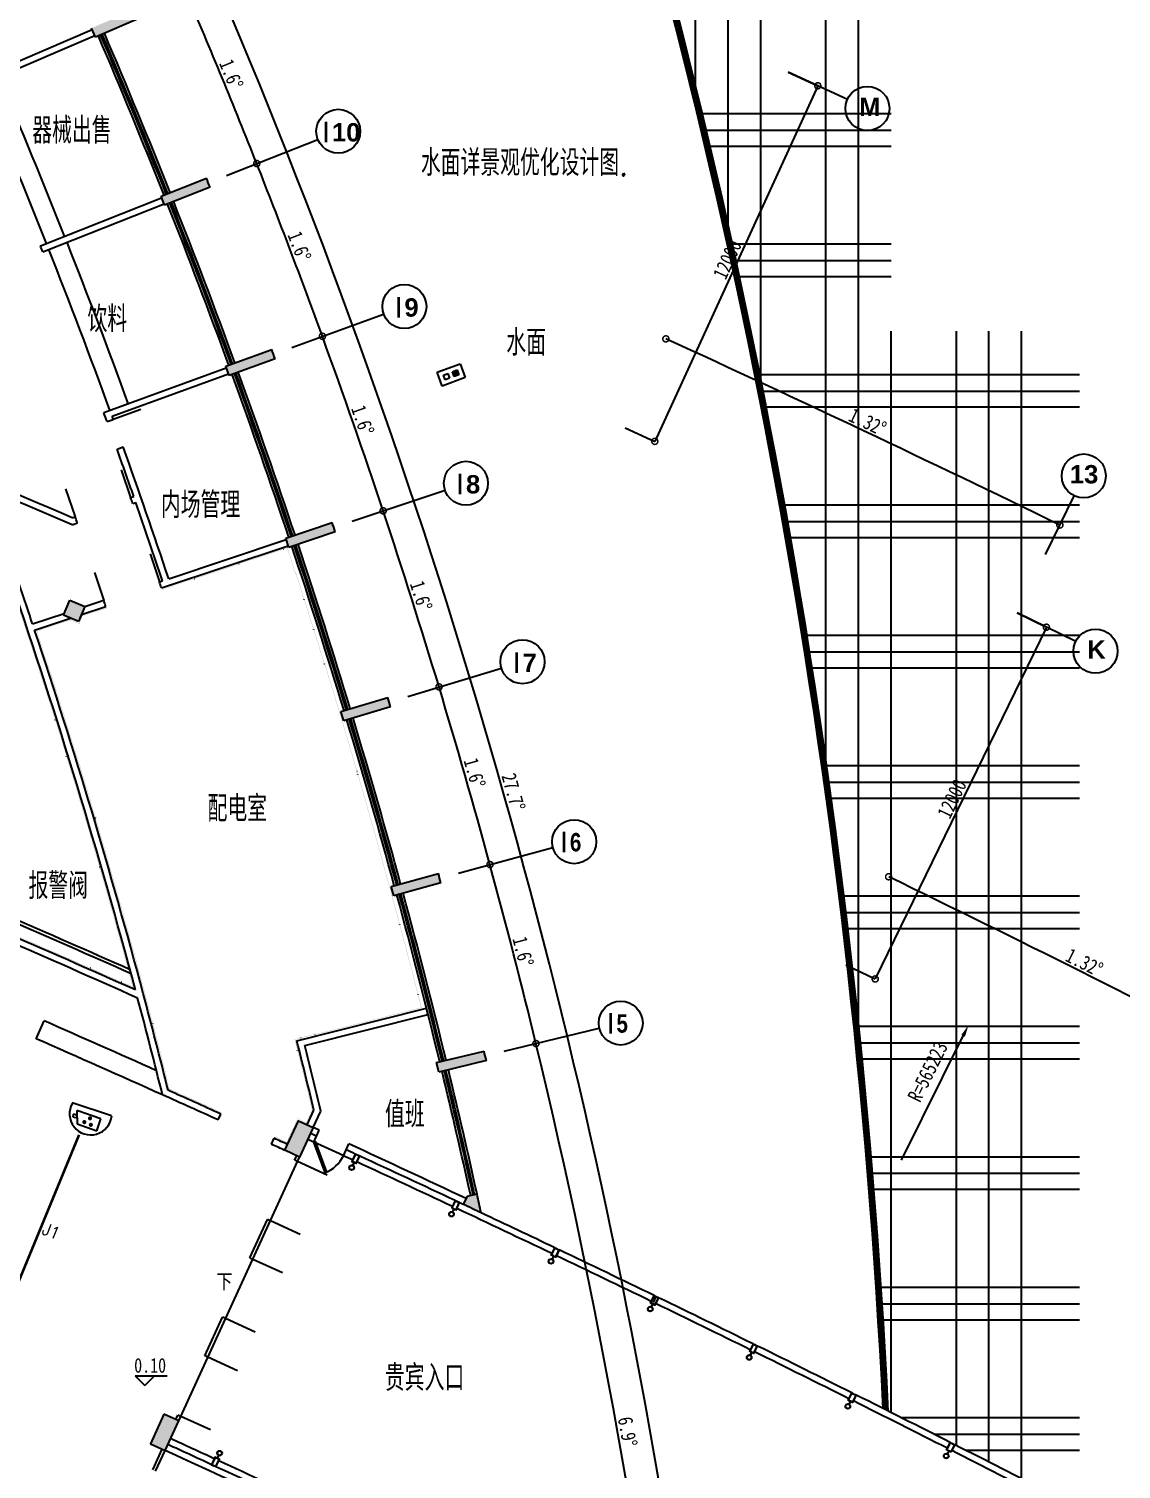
# Model space of a CAD drawing. Extents: x 23317406 to 24383751, y 42324270 to 43451021.
# Drawn here: x 24072866 to 24106376, y 43350191 to 43394379 of the extents above; entities that cross this region are included whole.
import ezdxf

# ---------------------------------------------------------------- set-up
doc = ezdxf.new("R2010")
doc.units = 0
doc.header["$MEASUREMENT"] = 0
doc.linetypes.add('T-BW-SF$0$DOT2', pattern=[3.175, 0, -3.175])
doc.layers.get('0').update_dxf_attribs({"linetype": 'CONTINUOUS'})
doc.layers.get('DEFPOINTS').update_dxf_attribs({"linetype": 'CONTINUOUS'})
for name, color, linetype in [('4', 4, 'CONTINUOUS'), ('WZ', 7, 'CONTINUOUS'), ('墙', 7, 'CONTINUOUS'), ('座位', 253, 'CONTINUOUS'), ('散水', 9, 'CONTINUOUS'), ('柱填充', 8, 'CONTINUOUS'), ('柱形', 7, 'CONTINUOUS'), ('标注', 7, 'CONTINUOUS'), ('栏杆', 146, 'CONTINUOUS'), ('汉字', 7, 'CONTINUOUS'), ('监控管线', 11, 'CONTINUOUS'), ('监控设备', 1, 'CONTINUOUS'), ('辅助件', 9, 'CONTINUOUS'), ('门窗', 7, 'CONTINUOUS'), ('隔墙', 7, 'CONTINUOUS')]:
    doc.layers.add(name, color=color, linetype=linetype)
doc.styles.add('HZTXT', font='txt', dxfattribs={"width": 0.9, "bigfont": 'HZTXT'})
doc.styles.add('KSHZ', font='ROMANS.shx', dxfattribs={"height": 800, "bigfont": 'dfhz.shx'})
doc.styles.add('Q1', font='SimSun.ttf', dxfattribs={"width": 0.8, "height": 450})
doc.styles.add('Q200', font='SimSun.ttf', dxfattribs={"width": 0.8, "height": 450})
doc.styles.add('T-SG-01$0$Arial', font='ARIALBD.TTF')
doc.dimstyles.new('Q2', dxfattribs={"dimscale": 150, "dimtxt": 2.5, "dimasz": 2.5, "dimexe": 0, "dimexo": 0, "dimgap": 0.5, "dimtad": 1, "dimdec": 4, "dimdsep": 46, "dimtxsty": 'Q200', "dimblk1": 'DOTSMALL', "dimblk2": 'DOTSMALL', "dimsah": 1, "dimcen": 2.5, "dimadec": 0, "dimazin": 0, "dimtfac": 1, "dimtdec": 3, "dimtmove": 2, "dimatfit": 3, "dimldrblk": 'DOTSMALL', "dimfxl": 1, "dimtolj": 1, "dimtzin": 10, "dimarcsym": 0})

# ---------------------------------------------------------------- blocks, each defined once
blk = doc.blocks.new('_DOTSMALL')
at = {"color": 0, "linetype": 'ByBlock', "const_width": 0.5}
blk.add_lwpolyline([(-0.0625, 0, 1), (0.0625, 0, 1)], format="xyb", close=True, dxfattribs=at)
blk = doc.blocks.new('*D75')
at = {"color": 0, "linetype": 'ByBlock'}
for p, q in [((24096160, 43393048), (24097069, 43392631)), ((24097069, 43392631), (24092068, 43381723)), ((24091159, 43382140), (24092068, 43381723))]:
    blk.add_line(p, q, dxfattribs=at)
at = {"layer": 'DEFPOINTS', "color": 0, "linetype": 'ByBlock'}
for p in [(24096160, 43393048), (24091159, 43382140), (24092068, 43381723)]:
    blk.add_point(p, dxfattribs=at)
at = {"color": 0, "linetype": 'ByBlock', "xscale": 375, "yscale": 375, "zscale": 375}
for p, rotation in [((24097069, 43392631), 65.36798043549378), ((24092068, 43381723), 245.3679804354938)]:
    blk.add_blockref('_DOTSMALL', p, dxfattribs=dict(at, rotation=rotation))
at = {"color": 0, "linetype": 'ByBlock', "insert": (24094296, 43387302), "char_height": 450, "attachment_point": 5, "rotation": 65.368, "style": 'Q200'}
blk.add_mtext('\\A1;12000', dxfattribs=at)
blk = doc.blocks.new('*D74')
at = {"color": 0, "linetype": 'ByBlock'}
for p, q in [((24103182, 43376459), (24104081, 43376021)), ((24104081, 43376021), (24098830, 43365231)), ((24097930, 43365669), (24098830, 43365231))]:
    blk.add_line(p, q, dxfattribs=at)
at = {"layer": 'DEFPOINTS', "color": 0, "linetype": 'ByBlock'}
for p in [(24103182, 43376459), (24097930, 43365669), (24098830, 43365231)]:
    blk.add_point(p, dxfattribs=at)
at = {"color": 0, "linetype": 'ByBlock', "xscale": 375, "yscale": 375, "zscale": 375}
for p, rotation in [((24104081, 43376021), 64.04798043541334), ((24098830, 43365231), 244.0479804354134)]:
    blk.add_blockref('_DOTSMALL', p, dxfattribs=dict(at, rotation=rotation))
at = {"color": 0, "linetype": 'ByBlock', "insert": (24101186, 43370757), "char_height": 450, "attachment_point": 5, "rotation": 64.048, "style": 'Q200'}
blk.add_mtext('\\A1;12000', dxfattribs=at)
blk = doc.blocks.new('*D73')
at = {"color": 0, "linetype": 'ByBlock'}
for p, q in [((24110461, 43359377), (24111350, 43358919)), ((24111350, 43358919), (24105851, 43348252)), ((24104962, 43348711), (24105851, 43348252))]:
    blk.add_line(p, q, dxfattribs=at)
at = {"layer": 'DEFPOINTS', "color": 0, "linetype": 'ByBlock'}
for p in [(24110461, 43359377), (24104962, 43348711), (24105851, 43348252)]:
    blk.add_point(p, dxfattribs=at)
at = {"color": 0, "linetype": 'ByBlock', "xscale": 375, "yscale": 375, "zscale": 375}
for p, rotation in [((24111350, 43358919), 62.72798043540853), ((24105851, 43348252), 242.7279804354085)]:
    blk.add_blockref('_DOTSMALL', p, dxfattribs=dict(at, rotation=rotation))
at = {"color": 0, "linetype": 'ByBlock', "insert": (24108334, 43353723), "char_height": 450, "attachment_point": 5, "rotation": 62.728, "style": 'Q200'}
blk.add_mtext('\\A1;12000', dxfattribs=at)
blk = doc.blocks.new('*D70')
at = {"color": 0, "linetype": 'ByBlock'}
for p, q in [((24110461, 43359377), (24112297, 43358425)), ((24112297, 43358425), (24097574, 43330014)), ((24095738, 43330965), (24097574, 43330014))]:
    blk.add_line(p, q, dxfattribs=at)
at = {"layer": 'DEFPOINTS', "color": 0, "linetype": 'ByBlock'}
for p in [(24110461, 43359377), (24095738, 43330965), (24097574, 43330014)]:
    blk.add_point(p, dxfattribs=at)
at = {"color": 0, "linetype": 'ByBlock', "xscale": 375, "yscale": 375, "zscale": 375}
for p, rotation in [((24112297, 43358425), 62.60633861721945), ((24097574, 43330014), 242.6063386172194)]:
    blk.add_blockref('_DOTSMALL', p, dxfattribs=dict(at, rotation=rotation))
at = {"color": 0, "linetype": 'ByBlock', "insert": (24104669, 43344357), "char_height": 450, "attachment_point": 5, "rotation": 62.6063, "style": 'Q200'}
blk.add_mtext('\\A1;32000', dxfattribs=at)
blk = doc.blocks.new('*D68')
at = {"color": 0, "linetype": 'ByBlock'}
blk.add_arc((23891114, 43315516), 203000, 6.7, 13.6, dxfattribs=at)
at = {"layer": 'DEFPOINTS', "color": 0, "linetype": 'ByBlock'}
for p in [(24090367, 43363720), (24087451, 43363014), (24091615, 43347272), (24091735, 43339083), (24094728, 43339435)]:
    blk.add_point(p, dxfattribs=at)
at = {"color": 0, "linetype": 'ByBlock', "xscale": 375, "yscale": 375, "zscale": 375}
for p, rotation in [((24088423, 43363249), 103.5999999998295), ((24092728, 43339200), 276.7000000005907)]:
    blk.add_blockref('_DOTSMALL', p, dxfattribs=dict(at, rotation=rotation))
at = {"color": 0, "linetype": 'ByBlock', "insert": (24091233, 43351342), "char_height": 450, "attachment_point": 5, "rotation": 280.15, "style": 'Q200'}
blk.add_mtext('\\A1;6.9°', dxfattribs=at)
blk = doc.blocks.new('*D67')
at = {"color": 0, "linetype": 'ByBlock'}
blk.add_arc((23891114, 43315516), 203000, 13.6, 15.2, dxfattribs=at)
at = {"layer": 'DEFPOINTS', "color": 0, "linetype": 'ByBlock'}
for p in [(24088943, 43369264), (24086048, 43368478), (24087970, 43365084), (24090367, 43363720), (24087451, 43363014)]:
    blk.add_point(p, dxfattribs=at)
at = {"color": 0, "linetype": 'ByBlock', "xscale": 375, "yscale": 375, "zscale": 375}
for p, rotation in [((24087013, 43368740), 105.1999999998207), ((24088423, 43363249), 283.5999999998577)]:
    blk.add_blockref('_DOTSMALL', p, dxfattribs=dict(at, rotation=rotation))
at = {"color": 0, "linetype": 'ByBlock', "insert": (24088027, 43366074), "char_height": 450, "attachment_point": 5, "rotation": 284.4, "style": 'Q200'}
blk.add_mtext('\\A1;1.6°', dxfattribs=at)
blk = doc.blocks.new('*D66')
at = {"color": 0, "linetype": 'ByBlock'}
blk.add_arc((23891114, 43315516), 203000, 15.2, 16.8, dxfattribs=at)
at = {"layer": 'DEFPOINTS', "color": 0, "linetype": 'ByBlock'}
for p in [(24087365, 43374767), (24084493, 43373900), (24086509, 43370561), (24088943, 43369264), (24086048, 43368478)]:
    blk.add_point(p, dxfattribs=at)
at = {"color": 0, "linetype": 'ByBlock', "xscale": 375, "yscale": 375, "zscale": 375}
for p, rotation in [((24085450, 43374189), 106.7999999997374), ((24087013, 43368740), 285.1999999997767)]:
    blk.add_blockref('_DOTSMALL', p, dxfattribs=dict(at, rotation=rotation))
at = {"color": 0, "linetype": 'ByBlock', "insert": (24086539, 43371553), "char_height": 450, "attachment_point": 5, "rotation": 286, "style": 'Q200'}
blk.add_mtext('\\A1;1.6°', dxfattribs=at)
blk = doc.blocks.new('*D65')
at = {"color": 0, "linetype": 'ByBlock'}
blk.add_arc((23891114, 43315516), 203000, 18.4, 20, dxfattribs=at)
at = {"layer": 'DEFPOINTS', "color": 0, "linetype": 'ByBlock'}
for p in [(24083751, 43385630), (24080932, 43384604), (24083132, 43381382), (24085634, 43380224), (24082787, 43379277)]:
    blk.add_point(p, dxfattribs=at)
at = {"color": 0, "linetype": 'ByBlock', "xscale": 375, "yscale": 375, "zscale": 375}
for p, rotation in [((24081872, 43384946), 110.0000000001917), ((24083736, 43379592), 288.4000000003698)]:
    blk.add_blockref('_DOTSMALL', p, dxfattribs=dict(at, rotation=rotation))
at = {"color": 0, "linetype": 'ByBlock', "insert": (24083106, 43382374), "char_height": 450, "attachment_point": 5, "rotation": 289.2, "style": 'Q200'}
blk.add_mtext('\\A1;1.6°', dxfattribs=at)
blk = doc.blocks.new('*D64')
at = {"color": 0, "linetype": 'ByBlock'}
blk.add_arc((23891114, 43315516), 203000, 16.8, 18.4, dxfattribs=at)
at = {"layer": 'DEFPOINTS', "color": 0, "linetype": 'ByBlock'}
for p in [(24085634, 43380224), (24082787, 43379277), (24084896, 43375995), (24087365, 43374767), (24084493, 43373900)]:
    blk.add_point(p, dxfattribs=at)
at = {"color": 0, "linetype": 'ByBlock', "xscale": 375, "yscale": 375, "zscale": 375}
for p, rotation in [((24083736, 43379592), 108.4000000006382), ((24085450, 43374189), 286.8000000002505)]:
    blk.add_blockref('_DOTSMALL', p, dxfattribs=dict(at, rotation=rotation))
at = {"color": 0, "linetype": 'ByBlock', "insert": (24084898, 43376987), "char_height": 450, "attachment_point": 5, "rotation": 287.6, "style": 'Q200'}
blk.add_mtext('\\A1;1.6°', dxfattribs=at)
blk = doc.blocks.new('*D61')
at = {"color": 0, "linetype": 'ByBlock'}
blk.add_arc((23891114, 43315516), 203000, 21.6, 23.2, dxfattribs=at)
at = {"layer": 'DEFPOINTS', "color": 0, "linetype": 'ByBlock'}
for p in [(24079550, 43396279), (24076780, 43395092), (24079155, 43391998), (24081731, 43390986), (24078929, 43389877)]:
    blk.add_point(p, dxfattribs=at)
at = {"color": 0, "linetype": 'ByBlock', "xscale": 375, "yscale": 375, "zscale": 375}
for p, rotation in [((24077699, 43395486), 113.1999999990125), ((24079859, 43390245), 291.5999999993674)]:
    blk.add_blockref('_DOTSMALL', p, dxfattribs=dict(at, rotation=rotation))
at = {"color": 0, "linetype": 'ByBlock', "insert": (24079075, 43392987), "char_height": 450, "attachment_point": 5, "rotation": 292.4, "style": 'Q200'}
blk.add_mtext('\\A1;1.6°', dxfattribs=at)
blk = doc.blocks.new('*D60')
at = {"color": 0, "linetype": 'ByBlock'}
blk.add_arc((23891114, 43315516), 203000, 20, 21.6, dxfattribs=at)
at = {"layer": 'DEFPOINTS', "color": 0, "linetype": 'ByBlock'}
for p in [(24081731, 43390986), (24078929, 43389877), (24081218, 43386718), (24083751, 43385630), (24080932, 43384604)]:
    blk.add_point(p, dxfattribs=at)
at = {"color": 0, "linetype": 'ByBlock', "xscale": 375, "yscale": 375, "zscale": 375}
for p, rotation in [((24079859, 43390245), 111.5999999995459), ((24081872, 43384946), 289.9999999994339)]:
    blk.add_blockref('_DOTSMALL', p, dxfattribs=dict(at, rotation=rotation))
at = {"color": 0, "linetype": 'ByBlock', "insert": (24081165, 43387709), "char_height": 450, "attachment_point": 5, "rotation": 290.8, "style": 'Q200'}
blk.add_mtext('\\A1;1.6°', dxfattribs=at)
blk = doc.blocks.new('*D57')
at = {"color": 0, "linetype": 'ByBlock'}
for p, q in [((24067622, 43415786), (24068480, 43416273)), ((24093003, 43322213), (24094989, 43322279))]:
    blk.add_line(p, q, dxfattribs=at)
blk.add_arc((23891114, 43315516), 203987, 1.9, 29.6, dxfattribs=at)
at = {"layer": 'DEFPOINTS', "color": 0, "linetype": 'ByBlock'}
for p in [(24067622, 43415786), (24065013, 43414304), (24091262, 43354904), (24091005, 43322147), (24093003, 43322213)]:
    blk.add_point(p, dxfattribs=at)
at = {"color": 0, "linetype": 'ByBlock', "xscale": 375, "yscale": 375, "zscale": 375}
for p, rotation in [((24068480, 43416273), 119.5999999999897), ((24094989, 43322279), 271.8999999989299)]:
    blk.add_blockref('_DOTSMALL', p, dxfattribs=dict(at, rotation=rotation))
at = {"color": 0, "linetype": 'ByBlock', "insert": (24087731, 43370967), "char_height": 450, "attachment_point": 5, "rotation": 285.75, "style": 'Q200'}
blk.add_mtext('\\A1;27.7°', dxfattribs=at)
blk = doc.blocks.new('*D55')
at = {"color": 0, "linetype": 'ByBlock'}
blk.add_arc((23850579, 42857443), 580223, 64.04798, 65.36798, dxfattribs=at)
at = {"layer": 'DEFPOINTS', "color": 0, "linetype": 'ByBlock'}
for p in [(24092415, 43384881), (24091992, 43383958), (24100481, 43381091), (24104932, 43380055), (24104057, 43378257)]:
    blk.add_point(p, dxfattribs=at)
at = {"color": 0, "linetype": 'ByBlock', "xscale": 375, "yscale": 375, "zscale": 375}
for p, rotation in [((24092409, 43384867), 155.367980435864), ((24104495, 43379156), 334.0479804355675)]:
    blk.add_blockref('_DOTSMALL', p, dxfattribs=dict(at, rotation=rotation))
at = {"color": 0, "linetype": 'ByBlock', "insert": (24098596, 43382318), "char_height": 450, "attachment_point": 5, "rotation": 334.708, "style": 'Q200'}
blk.add_mtext('\\A1;1.32°', dxfattribs=at)
blk = doc.blocks.new('*D54')
at = {"color": 0, "linetype": 'ByBlock'}
blk.add_arc((23850579, 42857443), 568223, 62.72798, 64.04798, dxfattribs=at)
at = {"layer": 'DEFPOINTS', "color": 0, "linetype": 'ByBlock'}
for p in [(24099243, 43368366), (24098806, 43367467), (24107061, 43364487), (24111405, 43363391), (24110489, 43361613)]:
    blk.add_point(p, dxfattribs=at)
at = {"color": 0, "linetype": 'ByBlock', "xscale": 375, "yscale": 375, "zscale": 375}
for p, rotation in [((24099243, 43368366), 154.0479804350263), ((24110947, 43362502), 332.7279804355493)]:
    blk.add_blockref('_DOTSMALL', p, dxfattribs=dict(at, rotation=rotation))
at = {"color": 0, "linetype": 'ByBlock', "insert": (24105246, 43365736), "char_height": 450, "attachment_point": 5, "rotation": 333.388, "style": 'Q200'}
blk.add_mtext('\\A1;1.32°', dxfattribs=at)
blk = doc.blocks.new('M100')
at = {"layer": '门窗'}
blk.add_line((0, 1000), (0, 0), dxfattribs=at)
blk = doc.blocks.new('A$C0EA51E81')
at = {"layer": '标注', "rotation": 245.3683112165832}
blk.add_blockref('M100', (834, 2235), dxfattribs=at)
at = {"layer": '标注', "xscale": -1, "rotation": 245.368311216582}
blk.add_blockref('M100', (0, 417), dxfattribs=at)
blk = doc.blocks.new('A$C3B131FE0')
at = {"layer": '门窗', "xscale": 0.8999999999999999, "yscale": 0.8999999999999999, "zscale": 0.8999999999999999, "rotation": 154.1173299468511}
blk.add_blockref('M100', (898, 810), dxfattribs=at)
blk = doc.blocks.new('*X100')
at = {"color": 0}
for p, q in [((1646340, -477968), (1646436, -477872)), ((1646340, -477959), (1646427, -477872)), ((1646340, -477951), (1646418, -477872)), ((1646340, -477942), (1646409, -477872)), ((1646340, -477933), (1646400, -477872)), ((1646340, -477924), (1646391, -477872)), ((1646340, -477915), (1646383, -477872)), ((1646340, -477906), (1646374, -477872)), ((1646340, -477898), (1646365, -477872)), ((1646340, -477889), (1646356, -477872)), ((1646340, -477880), (1646347, -477872)), ((1646344, -477972), (1646440, -477877)), ((1646353, -477972), (1646440, -477886)), ((1646362, -477972), (1646440, -477895)), ((1646371, -477972), (1646440, -477904)), ((1646380, -477972), (1646440, -477912)), ((1646389, -477972), (1646440, -477921)), ((1646397, -477972), (1646440, -477930)), ((1646406, -477972), (1646440, -477939)), ((1646415, -477972), (1646440, -477948)), ((1646424, -477972), (1646440, -477957)), ((1646433, -477972), (1646440, -477965))]:
    blk.add_line(p, q, dxfattribs=at)
blk = doc.blocks.new('A$C5D8D358B')
at = {"layer": 'WZ'}
for p, q in [((1282, 582), (78, 983)), ((111, 632), (96, 555)), ((96, 555), (227, 520)), ((223, 601), (111, 632)), ((219, 743), (228, 340)), ((952, 486), (219, 743)), ((834, 122), (957, 487)), ((228, 340), (834, 122))]:
    blk.add_line(p, q, dxfattribs=at)
at = {"layer": 'WZ', "const_width": 63.8}
for points in [[(480, 384, 1), (417, 395, 1)], [(655, 500, 1), (592, 512, 1)], [(680, 300, 1), (616, 311, 1)]]:
    blk.add_lwpolyline(points, format="xyb", close=True, dxfattribs=at)
at = {"layer": 'WZ'}
blk.add_arc((644, 646), 650, 149.9091, 354.3172, dxfattribs=at)

msp = doc.modelspace()

# ---------------------------------------------------------------- hatches: boundary and pattern name
at = {"layer": '柱填充'}
h = msp.add_hatch(color=256, dxfattribs=at)
edge = h.paths.add_edge_path()
edge.add_arc((23891114.4996, 43315515.50223), 201400.00033, 23.1573268569, 23.2426731102)
edge.add_line((24076169.21463, 43394993.2512), (24074790.56296, 43394402.36034))
edge.add_line((24074790.56296, 43394402.36034), (24074908.74553, 43394126.61973))
edge.add_line((24074908.74553, 43394126.61973), (24076287.3972, 43394717.51059))
h = msp.add_hatch(color=256, dxfattribs=at)
edge = h.paths.add_edge_path()
edge.add_arc((23891114.4996, 43315515.50223), 201400.00033, 21.5573268595, 21.6426731128)
edge.add_line((24078316.21357, 43389795.23313), (24076921.60077, 43389243.06686))
edge.add_line((24076921.60077, 43389243.06686), (24077032.03814, 43388964.13392))
edge.add_line((24077032.03814, 43388964.13392), (24078426.65093, 43389516.30018))
h = msp.add_hatch(color=256, dxfattribs=at)
edge = h.paths.add_edge_path()
edge.add_arc((23891114.4996, 43315515.50223), 201400.00033, 19.9573268621, 20.0426731154)
edge.add_line((24080317.23824, 43384539.29396), (24078907.7518, 43384026.28285))
edge.add_line((24078907.7518, 43384026.28285), (24079010.35784, 43383744.37506))
edge.add_line((24079010.35784, 43383744.37506), (24080419.84428, 43384257.38618))
h = msp.add_hatch(color=256, dxfattribs=at)
edge = h.paths.add_edge_path()
edge.add_arc((23891114.4996, 43315515.50223), 201400.00033, 18.3573268647, 18.442673118)
edge.add_line((24082170.72831, 43379229.53212), (24080747.4673, 43378756.07619))
edge.add_line((24080747.4673, 43378756.07619), (24080842.16201, 43378471.41339))
edge.add_line((24080842.16201, 43378471.41339), (24082265.42302, 43378944.86931))
for points in [[(24074128.03194, 43376850.92964), (24073930.18851, 43376391.73689), (24074389.38126, 43376193.89347), (24074587.22468, 43376653.08622)], [(24081136.77952, 43360882.4658), (24081591.26955, 43360674.04601), (24081174.4509, 43359765.05634), (24080719.96086, 43359973.47613)], [(24076593.88411, 43350974.27821), (24077048.3974, 43350765.90915), (24077465.07, 43351675.01368), (24077010.55671, 43351883.38274)]]:
    msp.add_hatch(color=256, dxfattribs=at).paths.add_polyline_path(points)
h = msp.add_hatch(color=256, dxfattribs=at)
edge = h.paths.add_edge_path()
edge.add_arc((23891114.4996, 43315515.50223), 201400.00033, 16.7573268674, 16.8426731206)
edge.add_line((24083875.23848, 43373870.08799), (24082439.31271, 43373436.55644))
edge.add_line((24082439.31271, 43373436.55644), (24082526.02225, 43373149.36059))
edge.add_line((24082526.02225, 43373149.36059), (24083961.94802, 43373582.89214))
h = msp.add_hatch(color=256, dxfattribs=at)
edge = h.paths.add_edge_path()
edge.add_arc((23891114.4996, 43315515.50223), 201400.00033, 15.15732687, 15.2426731233)
edge.add_line((24085429.43963, 43368465.14071), (24083981.96879, 43368071.87159))
edge.add_line((24083981.96879, 43368071.87159), (24084060.62555, 43367782.36664))
edge.add_line((24084060.62555, 43367782.36664), (24085508.09638, 43368175.63577))
h = msp.add_hatch(color=256, dxfattribs=at)
edge = h.paths.add_edge_path()
edge.add_arc((23891114.4996, 43315515.50223), 201400.00033, 13.5573268726, 13.6426731259)
edge.add_line((24086832.11983, 43363018.9049), (24085374.23262, 43362666.20487))
edge.add_line((24085374.23262, 43362666.20487), (24085444.77526, 43362374.61657))
edge.add_line((24085444.77526, 43362374.61657), (24086902.66247, 43362727.3166))
h = msp.add_hatch(color=256, dxfattribs=at)
edge = h.paths.add_edge_path()
edge.add_arc((23891114.49993, 43315515.50231), 200200, 12.2683511689, 12.4377895204)
edge.add_line((24086615.89339, 43358634.46742), (24086322.97049, 43358570.17554))
edge.add_line((24086322.97049, 43358570.17554), (24086201.13511, 43358311.18709))
edge.add_arc((23850578.58196, 42857442.58139), 553522.67138, 64.7444490411, 64.806399045, ccw=False)

# ---------------------------------------------------------------- linework, layer by layer
for p, q in [((24097978.02877, 43392214.37401), (24096160.02211, 43393047.95171)), ((24078929.35007, 43389876.66195), (24081731.12291, 43390985.96229)), ((24080932.40932, 43384603.57126), (24083751.48719, 43385629.63169)), ((24082787.45428, 43379276.60777), (24085634.08231, 43380223.55488)), ((24104057.03903, 43378256.91956), (24104932.27568, 43380055.24122)), ((24104980.12403, 43375583.36124), (24103181.80237, 43376458.5979)), ((24084493.03843, 43373899.92529), (24087364.99692, 43374767.02068)), ((24086047.83181, 43368477.71639), (24088942.88129, 43369264.28393)), ((24087450.62204, 43363014.20915), (24090366.50504, 43363719.63549))]:
    msp.add_line(p, q)
at = {"color": 0, "linetype": 'ByBlock'}
msp.add_line((24099634.90237, 43359667.68755), (24101527.29538, 43363483.72112), dxfattribs=at)
at = {"color": 2}
for centre in [(24098591.60602, 43391933.04154), (24082358.72204, 43391234.44636), (24084385.77971, 43385860.49529), (24086274.57362, 43380436.61798), (24105227.66806, 43380662.17478), (24105587.05759, 43375287.96887), (24088011.18758, 43374962.11714), (24089594.26743, 43369441.26162), (24091022.57872, 43363878.35642)]:
    msp.add_circle(centre, 675, dxfattribs=at)
at = {"color": 0, "linetype": 'ByBlock'}
msp.add_solid([(24101471.30228, 43363511.48842), (24101583.28848, 43363455.95382), (24101693.89918, 43363819.67971)], dxfattribs=at)
at = {"layer": '4'}
for p, q in [((24085391.40696, 43383843.87069, 1), (24086096.00236, 43384100.86353, 1)), ((24085391.40696, 43383843.87069, 1), (24085814.1642, 43383998.06639, 1)), ((24085545.60266, 43383421.11345, 1), (24085391.40696, 43383843.87069, 1)), ((24086250.19806, 43383678.10629, 1), (24085545.60266, 43383421.11345, 1)), ((24085583.72461, 43383754.35018, 1), (24085724.64369, 43383805.74875, 1)), ((24085635.12317, 43383613.4311, 1), (24085583.72461, 43383754.35018, 1)), ((24085724.64369, 43383805.74875, 1), (24085776.04225, 43383664.82967, 1)), ((24085865.56277, 43383857.14731, 1), (24086006.48185, 43383908.54588, 1)), ((24085916.96133, 43383716.22823, 1), (24085865.56277, 43383857.14731, 1)), ((24086057.88041, 43383767.6268, 1), (24085916.96133, 43383716.22823, 1)), ((24086006.48185, 43383908.54588, 1), (24086057.88041, 43383767.6268, 1)), ((24086096.00236, 43384100.86353, 1), (24086250.19806, 43383678.10629, 1)), ((24085776.04225, 43383664.82967, 1), (24085635.12317, 43383613.4311, 1))]:
    msp.add_line(p, q, dxfattribs=at)
at = {"layer": 'DEFPOINTS', "color": 0, "linetype": 'ByBlock'}
msp.add_point((24101693.89918, 43363819.67971), dxfattribs=at)
at = {"layer": '墙'}
for p, q in [((24071133.69524, 43392780.62587), (24074810.23706, 43394356.39371)), ((24071212.48362, 43392596.79881), (24074889.02544, 43394172.56665)), ((24073220.87732, 43387724.07043), (24076939.98374, 43389196.56883)), ((24073294.50224, 43387538.11513), (24077013.60865, 43389010.61353)), ((24075166.05834, 43382611.20892), (24078924.8293, 43383979.28966)), ((24075422.40092, 43382491.67443), (24078993.23333, 43383791.35114)), ((24075268.55762, 43382329.37089), (24075456.56585, 43382397.58311)), ((24075573.41375, 43381483.06337), (24075761.73321, 43381550.41157)), ((24075990.48244, 43380002.02098), (24076084.92009, 43380034.90765)), ((24076056.25577, 43379813.1457), (24076150.69342, 43379846.03237)), ((24074198.68638, 43379378.05157), (24074290.60475, 43379410.06094)), ((24074191.20676, 43379163.66692), (24074356.37808, 43379221.18566)), ((24076935.96368, 43377224.68808), (24080826.35582, 43378518.8493)), ((24077157.49671, 43377509.15801), (24080763.22602, 43378708.6245)), ((24076872.83387, 43377414.46328), (24076967.72148, 43377446.02819)), ((24074481.7497, 43376408.27975), (24075227.98663, 43376656.51974)), ((24074585.84148, 43376653.68217), (24075164.85683, 43376846.29494)), ((24072982.4417, 43376120.30206), (24073952.23639, 43376442.90981)), ((24073045.57151, 43375930.52686), (24074148.83392, 43376297.53341)), ((24081088.04146, 43363336.6641), (24085064.51722, 43364335.48577)), ((24081330.73889, 43363191.4127), (24085113.24022, 43364141.51137)), ((24081409.54968, 43360757.37901), (24081613.01057, 43361200.59224)), ((24081591.2801, 43360674.06898), (24081823.60182, 43361180.02307)), ((24078674.09932, 43360905.37685), (24078756.63457, 43361087.55241)), ((24080312.17146, 43360160.0262), (24080395.29944, 43360341.93205)), ((24081689.80611, 43360408.73314), (24081773.31171, 43360590.46595)), ((24082598.24052, 43359990.31621), (24082682.04156, 43360171.91298))]:
    msp.add_line(p, q, dxfattribs=at)
at = {"layer": '墙', "ltscale": 5000}
for start, end in [(67.1172342395, 67.1172342395), (66.2587266313, 66.2587266313), (64.4772342395, 64.4772342395), (64.9387266313, 64.9387266313)]:
    msp.add_arc((23850578.58196, 42857442.58139), 533172.67138, start, end, dxfattribs=at)
at = {"layer": '墙'}
for centre, radius, start, end in [((23850634.74669, 42857737.27781), 530172.67138, 79.4743453394, 79.4743453394), ((23850639.30178, 42857736.37231), 530172.67138, 78.1227654233, 78.1227654233), ((23850644.55659, 42857735.23786), 530172.67138, 77.5606287088, 77.5606287088), ((23850649.0789, 42857734.18074), 530172.67138, 76.2090487927, 76.2090487927), ((23891114.49993, 43315515.50231), 195900, 21.570752536, 21.629247464), ((23850578.58196, 42857442.58139), 567622.67138, 66.7997511777, 68.048349287), ((23850578.58196, 42857442.58139), 567822.67138, 66.8075794577, 68.048349287), ((23891114.49993, 43315515.50231), 195900, 19.9415349163, 20.0292474639), ((23891114.49993, 43315515.50231), 196100, 19.9415349163, 19.970782365), ((23891114.49993, 43315515.50231), 195900, 19.2292474639, 19.67844182), ((23891114.49993, 43315515.50231), 196100, 18.4292176348, 19.67844182), ((23891114.49993, 43315515.50231), 195800, 19.1707375985, 19.229277354), ((23891114.49993, 43315515.50231), 195900, 18.4292474639, 19.1707525359), ((23891114.49993, 43315515.50231), 194000, 19.1704660916, 19.2302690777), ((23891114.49993, 43315515.50231), 191700, 18.4298882535, 18.8804022534), ((23891114.49993, 43315515.50231), 191500, 14.9422108743, 18.8537552652), ((23891114.49993, 43315515.50231), 195800, 18.3707226458, 18.4292624013), ((23891114.49993, 43315515.50231), 194000, 18.3704508601, 18.4295339082), ((23891114.49993, 43315515.50231), 191700, 14.8939583576, 18.3701117463), ((23850578.58196, 42857442.58139), 555322.67138, 66.0349466235, 66.5044116386), ((23850578.58196, 42857442.58139), 555122.67138, 66.0183067579, 66.4837727906), ((23891114.49993, 43315515.50231), 191700, 13.9770469896, 14.8939583576), ((23891114.49993, 43315515.50231), 191500, 13.9479714872, 14.8653458296), ((23891211.48713, 43315539.86381), 199900, 14.0713377779, 14.128662222), ((23850578.58196, 42857442.58139), 552722.67138, 65.6269363398, 65.820933719), ((23850578.58196, 42857442.58139), 552922.67138, 65.6269363398, 65.8108565897), ((23850578.58196, 42857442.58139), 552922.67138, 65.3938850521, 65.4403802269), ((23850578.58196, 42857442.58139), 553522.67138, 65.3213809563, 65.3420993481), ((23850578.58196, 42857442.58139), 553722.67138, 65.3213809564, 65.3421080174), ((23850578.58196, 42857442.58139), 552722.67138, 65.3933362212, 65.4403802269), ((23850578.58196, 42857442.58139), 553522.67138, 65.1857437732, 65.2178529115), ((23850578.58196, 42857442.58139), 553722.67138, 64.8063990443, 65.2178566502), ((23850578.58196, 42857442.58139), 553522.67138, 64.8357437732, 65.1702170976), ((23850578.58196, 42857442.58139), 553522.67138, 64.8063990443, 64.8202170976), ((23850578.58196, 42857442.58139), 542822.67138, 64.0743683262, 65.3416016747), ((23850578.58196, 42857442.58139), 543022.67138, 65.1858938867, 65.3416016747), ((23850578.58196, 42857442.58139), 543022.67138, 64.8358938867, 65.1700669841)]:
    msp.add_arc(centre, radius, start, end, dxfattribs=at)
at = {"layer": '墙', "ltscale": 1500}
for radius, start, end in [(195900, 13.4859065629, 14.1292474639), (196100, 13.4657133196, 14.070782365)]:
    msp.add_arc((23891114.49993, 43315515.50231), radius, start, end, dxfattribs=at)
at = {"layer": '座位', "color": 251}
for p, q in [((24093320.00002, 43392627.76099), (24093320.00002, 43408183.16071)), ((24095320.00002, 43383624.13446), (24095320.00002, 43408183.16071)), ((24097320.00002, 43371940.87949), (24097320.00002, 43408183.16071)), ((24099320.00002, 43391768.01505), (24093528.55958, 43391768.01505)), ((24099320.00002, 43390768.01505), (24093766.43568, 43390768.01505)), ((24099320.00002, 43387768.01505), (24094449.85948, 43387768.01505)), ((24099320.00002, 43386768.01505), (24094667.65384, 43386768.01505)), ((24099320.00002, 43351927.21627), (24099320.00002, 43385105.78426)), ((24101320.00002, 43350916.07511), (24101320.00002, 43385105.78426)), ((24103320.00002, 43349894.73473), (24103320.00002, 43385105.78426)), ((24105095.25057, 43383768.01505), (24095291.21356, 43383768.01505)), ((24105095.25057, 43382768.01505), (24095489.17465, 43382768.01505)), ((24105095.25057, 43379768.01505), (24096053.57599, 43379768.01505)), ((24105095.25057, 43378768.01505), (24096231.92613, 43378768.01505)), ((24105095.25057, 43375768.01505), (24096737.79834, 43375768.01505)), ((24105095.25057, 43374768.01505), (24096896.73496, 43374768.01505)), ((24105095.25057, 43371768.01505), (24097344.63444, 43371768.01505)), ((24105095.25057, 43370768.01505), (24097484.33127, 43370768.01505)), ((24105095.25057, 43367768.01505), (24097874.74481, 43367768.01505)), ((24105095.25057, 43366768.01505), (24097995.35283, 43366768.01505)), ((24105095.25057, 43363768.01505), (24098328.70029, 43363768.01505)), ((24105095.25057, 43362768.01505), (24098430.34859, 43362768.01505)), ((24105095.25057, 43359768.01505), (24098706.98524, 43359768.01505)), ((24105095.25057, 43358768.01505), (24098789.7817, 43358768.01505)), ((24105095.25057, 43355768.01505), (24099010.00014, 43355768.01505)), ((24105095.25057, 43354768.01505), (24099074.03204, 43354768.01505)), ((24105095.25057, 43351768.01505), (24099636.23243, 43351768.01505)), ((24105095.25057, 43350768.01505), (24101611.17792, 43350768.01505))]:
    msp.add_line(p, q, dxfattribs=at)
at = {"layer": '座位'}
for p, q in [((24094320.00002, 43388353.61773), (24094320.00002, 43408183.16071)), ((24098320.00002, 43363851.50372), (24098320.00002, 43408183.16071)), ((24093648.12935, 43391268.01505), (24099320.00002, 43391268.01505)), ((24094559.38019, 43387268.01505), (24099320.00002, 43387268.01505)), ((24102320.00002, 43350406.6837), (24102320.00002, 43385105.78426)), ((24095390.81029, 43383268.01505), (24105095.25057, 43383268.01505)), ((24096143.36069, 43379268.01505), (24105095.25057, 43379268.01505)), ((24096817.87048, 43375268.01505), (24105095.25057, 43375268.01505)), ((24097415.08162, 43371268.01505), (24105095.25057, 43371268.01505)), ((24097935.64321, 43367268.01505), (24105095.25057, 43367268.01505)), ((24098380.11514, 43363268.01505), (24105095.25057, 43363268.01505)), ((24098748.97112, 43359268.01505), (24105095.25057, 43359268.01505)), ((24099042.60133, 43355268.01505), (24105095.25057, 43355268.01505)), ((24100626.16103, 43351268.01505), (24105095.25057, 43351268.01505))]:
    msp.add_line(p, q, dxfattribs=at)
at = {"layer": '散水', "ltscale": 5000}
msp.add_arc((23850578.58196, 42857442.58139), 532172.67138, 63.2160337812, 67.911082889, dxfattribs=at)
at = {"layer": '柱填充', "linetype": 'T-BW-SF$0$DOT2', "ltscale": 10}
for points in [[(24080416.08143, 43360387.40851, -0.0001802793), (24080778.70388, 43360221.53795), (24081112.17145, 43360948.75726), (24081384.96065, 43360823.66174), (24081560.35735, 43361205.74077, 0.002848904), (24081027.33616, 43363372.96917), (24084906.82533, 43364347.4295, 0.0183890803), (24080794.66479, 43378455.61317), (24076951.74613, 43377177.24428)], [(24071768.37894, 43366377.01471), (24071947.85408, 43366789.66293, -0.0020238311), (24076063.87963, 43364980.9392, 0.0169032253), (24072299.73635, 43377362.18858, 0.0001284683), (24072032.5343, 43377476.0565)], [(24074146.54259, 43376244.07726), (24073108.76684, 43375898.85522, -0.01907384), (24077181.40387, 43361853.06541, -0.0007915197), (24078777.26838, 43361133.0963, -0.0007915197)]]:
    msp.add_lwpolyline(points, format="xyb", dxfattribs=at)
for points in [[(24075243.76953, 43376609.07609), (24074518.80011, 43376367.91086)], [(24074518.80011, 43376367.91086), (24074415.5162, 43376128.18985), (24074146.54259, 43376244.07726)]]:
    msp.add_lwpolyline(points, dxfattribs=at)
at = {"layer": '柱形'}
for p, q in [((24074908.74553, 43394126.61973), (24074790.56296, 43394402.36034)), ((24076287.3972, 43394717.51059), (24074908.74553, 43394126.61973)), ((24076921.60077, 43389243.06686), (24078316.21357, 43389795.23313)), ((24078426.65093, 43389516.30018), (24077032.03814, 43388964.13392)), ((24077032.03814, 43388964.13392), (24076921.60077, 43389243.06686)), ((24078907.7518, 43384026.28285), (24080317.23824, 43384539.29396)), ((24080419.84428, 43384257.38618), (24079010.35784, 43383744.37506)), ((24079010.35784, 43383744.37506), (24078907.7518, 43384026.28285)), ((24080747.4673, 43378756.07619), (24082170.72831, 43379229.53212)), ((24082265.42302, 43378944.86931), (24080842.16201, 43378471.41339)), ((24080842.16201, 43378471.41339), (24080747.4673, 43378756.07619)), ((24073930.18851, 43376391.73689), (24074128.03194, 43376850.92964)), ((24074128.03194, 43376850.92964), (24074587.22468, 43376653.08622)), ((24074587.22468, 43376653.08622), (24074389.38126, 43376193.89347)), ((24074389.38126, 43376193.89347), (24073930.18851, 43376391.73689)), ((24082439.31271, 43373436.55644), (24083875.23848, 43373870.08799)), ((24083961.94802, 43373582.89214), (24082526.02225, 43373149.36059)), ((24082526.02225, 43373149.36059), (24082439.31271, 43373436.55644)), ((24083981.96879, 43368071.87159), (24085429.43963, 43368465.14071)), ((24084060.62555, 43367782.36664), (24083981.96879, 43368071.87159)), ((24085508.09638, 43368175.63577), (24084060.62555, 43367782.36664)), ((24085374.23262, 43362666.20487), (24086832.11983, 43363018.9049)), ((24085444.77526, 43362374.61657), (24085374.23262, 43362666.20487)), ((24086902.66247, 43362727.3166), (24085444.77526, 43362374.61657)), ((24082840.23721, 43359603.08602), (24082798.25711, 43359512.32439)), ((24082845.6829, 43359600.56721), (24082803.70281, 43359509.80559)), ((24086201.13511, 43358311.18709), (24086322.97049, 43358570.17554)), ((24086322.97049, 43358570.17554), (24086615.89339, 43358634.46742)), ((24085903.40861, 43358174.91994), (24085860.87487, 43358084.41645)), ((24085908.83882, 43358172.36791), (24085866.30508, 43358081.86442)), ((24088957.79875, 43356728.06877), (24088914.71295, 43356637.82679)), ((24088963.21326, 43356725.48362), (24088920.12747, 43356635.24165)), ((24092027.81899, 43355306.26213), (24092115.09147, 43355486.21633)), ((24092003.29364, 43355262.58651), (24091959.65739, 43355172.60941)), ((24092008.69226, 43355259.96833), (24091965.05602, 43355169.99123)), ((24095039.77964, 43353778.52783), (24094995.59458, 43353688.81897)), ((24095045.16217, 43353775.87673), (24095000.97711, 43353686.16787)), ((24098067.14345, 43352275.94813), (24098022.41121, 43352186.51085)), ((24098072.50968, 43352273.26419), (24098027.77745, 43352183.82691)), ((24078684.20807, 43350617.68553), (24078642.22798, 43350526.92391)), ((24078689.65377, 43350615.16673), (24078647.67367, 43350524.40511)), ((24101085.27209, 43350754.90346), (24101039.99435, 43350665.7411)), ((24101090.62183, 43350752.18679), (24101045.34409, 43350663.02443))]:
    msp.add_line(p, q, dxfattribs=at)
for points in [[(24081174.4509, 43359765.05634), (24080719.96086, 43359973.47613), (24081136.77952, 43360882.4658), (24081591.26955, 43360674.04601)], [(24077010.55671, 43351883.38274), (24076593.88411, 43350974.27821), (24077048.3974, 43350765.90915), (24077465.07, 43351675.01368)]]:
    msp.add_lwpolyline(points, close=True, dxfattribs=at)
for points in [[(24083015.9815, 43359797.2456, 0.0000338739), (24082879.83694, 43359860.21112), (24082774.88671, 43359633.30707, -0.0000677785), (24082911.02914, 43359570.33693)], [(24083008.01708, 43359794.31887, 0.0000311642), (24082882.76408, 43359852.24716), (24082782.85154, 43359636.23467, -0.0000623556), (24082908.10257, 43359578.30214)], [(24086080.33567, 43358368.00234, 0.0000338739), (24085944.57828, 43358431.79835), (24085838.24394, 43358205.53963, -0.0000677785), (24085973.99917, 43358141.73902)], [(24086072.35352, 43358365.12432, 0.0000311642), (24085947.45672, 43358423.81665), (24085846.2265, 43358208.41852, -0.0000623556), (24085971.12132, 43358149.72196)], [(24089000.53901, 43356984.69548, -0.0000338739), (24089135.89978, 43356920.06221), (24089028.1853, 43356694.45726, 0.0000677785), (24088892.82233, 43356759.08595)], [(24089003.36846, 43356976.69599, -0.0000311642), (24089127.90037, 43356917.23337), (24089025.35626, 43356702.45763, 0.0000623556), (24088900.82233, 43356761.91603)], [(24092047.60074, 43355518.94735, -0.0000338739), (24092182.56417, 43355453.48841), (24092073.47356, 43355228.54566, 0.0000677785), (24091938.50791, 43355294.00003)], [(24092050.38127, 43355510.93072, -0.0000311642), (24092174.54762, 43355450.70849), (24092070.69344, 43355236.56317, 0.0000623556), (24091946.52505, 43355296.78118)], [(24095220.21522, 43353968.33564, 0.0000338739), (24095085.64968, 43354034.60868), (24094975.18701, 43353810.33652, -0.0000677785), (24095109.75031, 43353744.05892)], [(24095212.18166, 43353965.60438, 0.0000311642), (24095088.38137, 43354026.57558), (24094983.22099, 43353813.06865, -0.0000623556), (24095107.01922, 43353752.09326)], [(24098114.5792, 43352531.74854, -0.0000338739), (24098248.73285, 43352464.64564), (24098136.90225, 43352241.05244, 0.0000677785), (24098002.74633, 43352308.15079)], [(24098117.26159, 43352523.69853, -0.0000311642), (24098240.68294, 43352461.96386), (24098134.2203, 43352249.10331, 0.0000623556), (24098010.79685, 43352310.83379)], [(24101134.26954, 43351010.40933, -0.0000338739), (24101268.01078, 43350942.48819), (24101154.81643, 43350719.58229, 0.0000677785), (24101021.07289, 43350787.4989)], [(24101136.90271, 43351002.34309, -0.0000311642), (24101259.94464, 43350939.85564), (24101152.1837, 43350727.64939, 0.0000623556), (24101029.13965, 43350790.13267)], [(24078471.92721, 43350330.24083, -0.0000690579), (24078608.06964, 43350267.27069), (24078713.01987, 43350494.17474, 0.0000690261), (24078576.87744, 43350557.14488)], [(24078479.89204, 43350333.16844, -0.0000635325), (24078605.14308, 43350275.23591), (24078705.0557, 43350491.24857, 0.0000635047), (24078579.80466, 43350549.1811)]]:
    msp.add_lwpolyline(points, format="xyb", close=True, dxfattribs=at)
for centre, radius in [((24082769.49489, 43359442.99378), 75), ((24082769.49489, 43359442.99378), 69), ((24085831.68968, 43358015.26282), 75), ((24085831.68968, 43358015.26282), 69), ((24088885.10587, 43356568.85274), 75), ((24088885.10587, 43356568.85274), 69), ((24091929.62952, 43355103.8175), 75), ((24091929.62952, 43355103.8175), 69), ((24094965.14704, 43353620.21177), 75), ((24094965.14704, 43353620.21177), 69), ((24097991.54515, 43352118.09092), 75), ((24097991.54515, 43352118.09092), 69), ((24078718.41599, 43350684.49735), 75), ((24078718.41599, 43350684.49735), 69), ((24101008.71091, 43350597.511), 75), ((24101008.71091, 43350597.511), 69)]:
    msp.add_circle(centre, radius, dxfattribs=at)
for centre, radius, start, end in [((23891114.4996, 43315515.50223), 201400.00033, 21.5573268595, 21.6426731128), ((23891114.4996, 43315515.50223), 201400.00033, 19.9573268621, 20.0426731154), ((23891114.4996, 43315515.50223), 201400.00033, 18.3573268647, 18.442673118), ((23891114.4996, 43315515.50223), 201400.00033, 16.7573268674, 16.8426731206), ((23891114.4996, 43315515.50223), 201400.00033, 15.15732687, 15.2426731233), ((23891114.4996, 43315515.50223), 201400.00033, 13.5573268726, 13.6426731259), ((23891114.49993, 43315515.50231), 200200, 12.2683511689, 12.4377895204), ((23850578.58196, 42857442.58139), 553522.67138, 64.7444490411, 64.806399045)]:
    msp.add_arc(centre, radius, start, end, dxfattribs=at)
at = {"layer": '栏杆'}
for radius, start, end in [(214803.24927, 2.7990348013, 18.0756834329), (214853.24927, 2.7914963667, 18.0713316242)]:
    msp.add_arc((23884578.56024, 43341535.5124), radius, start, end, dxfattribs=at)
at = {"layer": '汉字', "color": 0}
for p, q in [((24076125.1323, 43353054.19978), (24077113.89215, 43353054.19978)), ((24076125.1323, 43353054.19978), (24076425.1323, 43352754.19978)), ((24076725.1323, 43353054.19978), (24076425.1323, 43352754.19978))]:
    msp.add_line(p, q, dxfattribs=at)
at = {"layer": '监控管线', "color": 1, "const_width": 80}
msp.add_lwpolyline([(24074408.11254, 43360449.48796), (24070387.67325, 43350685.29174)], dxfattribs=at)
at = {"layer": '辅助件'}
msp.add_line((24073093.42464, 43363396.62697), (24073334.97237, 43363945.85798), dxfattribs=at)
for centre, radius, start, end in [((23884578.56024, 43341535.5124), 214753.24927, 2.8065756731, 18.0800373761), ((23884578.56024, 43341535.5124), 214903.24927, 2.7839601771, 18.0669819482), ((23850578.58196, 42857442.58139), 555822.67138, 66.0766769348, 66.5044023573), ((23850578.58196, 42857442.58139), 555722.67138, 66.0683159111, 66.4940940732), ((23850578.58196, 42857442.58139), 553322.67138, 65.8698805938, 66.2604622239), ((23850578.58196, 42857442.58139), 552722.67138, 65.820933719, 66.2604622239)]:
    msp.add_arc(centre, radius, start, end, dxfattribs=at)
at = {"layer": '门窗'}
for p, q in [((24077465.06999, 43351675.01366), (24081174.4509, 43359765.05634)), ((24081021.05781, 43359670.44051), (24081083.55056, 43359806.73523)), ((24079645.65455, 43356670.72941), (24080187.48008, 43357852.43378)), ((24078270.25129, 43353671.01831), (24078812.07682, 43354852.72268)), ((24077374.16502, 43351716.68242), (24077436.67356, 43351853.01158)), ((24076665.61416, 43350171.35536), (24076957.36034, 43350807.64458)), ((24076756.49911, 43350129.64294), (24077048.263, 43350765.97077)), ((24077131.60912, 43350947.74602), (24077131.62077, 43350947.77143))]:
    msp.add_line(p, q, dxfattribs=at)
msp.add_lwpolyline([(24081606.30051, 43360227.00033), (24081653.20975, 43360244.30705), (24081999.34418, 43359306.12212), (24081952.43493, 43359288.8154)], close=True, dxfattribs=at)
for centre, radius, start, end in [((23891114.49993, 43315515.50231), 200000, 21.6429933232, 23.1570066768), ((23891114.49993, 43315515.50231), 200075, 21.6429933232, 23.1570066768), ((23891114.49993, 43315515.50231), 200125, 21.6429503635, 23.1570496365), ((23891114.49993, 43315515.50231), 200200, 21.6429503635, 23.1570496365), ((23891114.49993, 43315515.50231), 196100, 21.6292176348, 23.170782365), ((23891114.49993, 43315515.50231), 196700, 21.6292176348, 23.170782365), ((23891114.49993, 43315515.50231), 200000, 20.0429933232, 21.5570066768), ((23891114.49993, 43315515.50231), 200075, 20.0429933232, 21.5570066768), ((23891114.49993, 43315515.50231), 200125, 20.0429503635, 21.5570496365), ((23891114.49993, 43315515.50231), 200200, 20.0429503635, 21.5570496365), ((23891114.49993, 43315515.50231), 196700, 20.0292176348, 21.5707823651), ((23891114.49993, 43315515.50231), 196100, 20.0292176348, 21.5707823651), ((23891114.49993, 43315515.50231), 200000, 18.4429933353, 19.9570066768), ((23891114.49993, 43315515.50231), 200075, 18.4429933353, 19.9570066768), ((23891114.49993, 43315515.50231), 200125, 18.4429503635, 19.9570496365), ((23891114.49993, 43315515.50231), 200200, 18.4429503635, 19.9570496365), ((23891114.49993, 43315515.50231), 200000, 16.8429933232, 18.3570066647), ((23891114.49993, 43315515.50231), 200075, 16.8429933232, 18.3570066647), ((23891114.49993, 43315515.50231), 200125, 16.8429503635, 18.3570496365), ((23891114.49993, 43315515.50231), 200200, 16.8429503635, 18.3570496365), ((23891114.49993, 43315515.50231), 200000, 15.2429933232, 16.7570066768), ((23891114.49993, 43315515.50231), 200075, 15.2429933232, 16.7570066768), ((23891114.49993, 43315515.50231), 200125, 15.2429503635, 16.7570496365), ((23891114.49993, 43315515.50231), 200200, 15.2429503635, 16.7570496365), ((23891114.49993, 43315515.50231), 200000, 13.6429933353, 15.1570066768), ((23891114.49993, 43315515.50231), 200075, 13.6429933353, 15.1570066768), ((23891114.49993, 43315515.50231), 200125, 13.6429503635, 15.1570496365), ((23891114.49993, 43315515.50231), 200200, 13.6429503635, 15.1570496365), ((23891114.49993, 43315515.50231), 200000, 12.4378384641, 13.5570066768), ((23891114.49993, 43315515.50231), 200075, 12.4378384641, 13.5570066768), ((23891114.49993, 43315515.50231), 200125, 12.437818793, 13.5570496365), ((23891114.49993, 43315515.50231), 200200, 12.437818793, 13.5570496365), ((23824908.63874, 42801577.21835), 614803.43888, 65.22820408028, 65.32138093674), ((23850578.58196, 42857442.58139), 552572.67138, 65.3419634065, 65.3523699861), ((24081606.30051, 43360227.00033), 1000, 290.251060691, 335.274784104), ((23850578.58196, 42857442.58139), 550572.67138, 65.3419634065, 65.3523699861), ((23850578.58196, 42857442.58139), 549272.67138, 65.3419018303, 65.3523330398), ((23850578.58196, 42857442.58139), 547272.67138, 65.3419018303, 65.3523330398), ((23850578.58196, 42857442.58139), 545972.67138, 65.3417514106, 65.3522384629), ((23850578.58196, 42857442.58139), 543972.67138, 65.3417514106, 65.3522384629)]:
    msp.add_arc(centre, radius, start, end, dxfattribs=at)
at = {"layer": '隔墙'}
for p, q in [((24081606.30051, 43360227.00033), (24081689.80611, 43360408.73314)), ((24082514.43948, 43359808.71944), (24082598.2443, 43359990.32441))]:
    msp.add_line(p, q, dxfattribs=at)
for centre, radius, start, end in [((23850578.58196, 42857442.58139), 553322.67138, 65.3213809563, 65.3420906734), ((23850578.58196, 42857442.58139), 553322.67138, 65.1857465793, 65.21784917), ((23850578.58196, 42857442.58139), 553322.67138, 64.8357465793, 65.1702142915), ((23850578.58196, 42857442.58139), 553322.67138, 64.4857465793, 64.8202142915), ((23850578.58196, 42857442.58139), 553522.67138, 64.4857437732, 64.7444490405), ((23850578.58196, 42857442.58139), 553322.67138, 64.1357465793, 64.4702142915), ((23850578.58196, 42857442.58139), 553522.67138, 64.1357437732, 64.4702170976), ((23850578.58196, 42857442.58139), 553522.67138, 63.7857437732, 64.1202170976), ((23850578.58196, 42857442.58139), 553322.67138, 63.7857465793, 64.1202142915), ((23850578.58196, 42857442.58139), 553322.67138, 63.4357465793, 63.7702142915), ((23850578.58196, 42857442.58139), 553522.67138, 63.4357437732, 63.7702170976), ((23850310.65836, 42856909.02583), 554119.7173, 63.0860140607, 63.4201270015), ((23850578.58196, 42857442.58139), 553322.67138, 63.0857465793, 63.4202142915), ((23850578.58196, 42857442.58139), 543222.67138, 65.1858909732, 65.3416020293), ((23850578.58196, 42857442.58139), 553322.67138, 62.7357465793, 63.0702142915), ((23850578.58196, 42857442.58139), 553522.67138, 62.7357437732, 63.0702170976), ((23850578.58196, 42857442.58139), 543222.67138, 64.8358909732, 65.1700698976)]:
    msp.add_arc(centre, radius, start, end, dxfattribs=at)

# ---------------------------------------------------------------- block references
at = {"layer": '4', "xscale": 1.5, "yscale": 1.5, "zscale": 1.5, "rotation": 110.0388426571049}
msp.add_blockref('*X100', (24258698.71744, 40818090.05913, 1), dxfattribs=at)
at = {"layer": '监控设备', "color": 1}
msp.add_blockref('A$C5D8D358B', (24074120.64888, 43360449.99636), dxfattribs=at)
at = {"layer": '门窗', "rotation": 135.6926584212499}
msp.add_blockref('A$C3B131FE0', (24076664.54121, 43382349.98875), dxfattribs=at)
at = {"layer": '门窗', "yscale": 1.000000000012579, "zscale": 1.000000000012579}
for p, xscale, rotation in [((24075194.03763, 43380911.7228), -1.000000000012579, 173.2397551149405), ((24074351.87218, 43380619.7285), 1.000000000012579, 225.0050617586547), ((24076087.94068, 43378334.08667), -1.000000000012579, 172.5173634092003), ((24075242.16076, 43378052.73342), 1.000000000012579, 224.2826700529145)]:
    msp.add_blockref('A$C3B131FE0', p, dxfattribs=dict(at, xscale=xscale, rotation=rotation))
at = {"layer": '门窗', "xscale": -1, "rotation": 130.7359608713388}
for p in [(24081427.74591, 43359900.83878), (24080052.2951, 43356901.02397)]:
    msp.add_blockref('A$C0EA51E81', p, dxfattribs=at)
at = {"layer": '门窗'}
msp.add_blockref('A$C0EA51E81', (24077527.50628, 43351394.53925), dxfattribs=at)

# ---------------------------------------------------------------- texts
at = {"color": 3, "style": 'T-SG-01$0$Arial'}
for s, height, p in [('M', 562.5, (24098336.81751, 43391704.50202)), ('Ⅰ', 637.5, (24081550.4167, 43390891.87725)), ('10', 562.5, (24082164.60439, 43390923.37712)), ('Ⅰ', 637.5, (24083773.23462, 43385517.92617)), ('9', 562.5, (24084387.42231, 43385549.42604)), ('Ⅰ', 637.5, (24085662.02853, 43380094.04887)), ('8', 562.5, (24086276.21622, 43380125.54874)), ('13', 562.5, (24104800.37954, 43380433.63526)), ('K', 562.5, (24105332.26908, 43375059.42935)), ('Ⅰ', 637.5, (24087398.64249, 43374619.54803)), ('7', 562.5, (24088012.83018, 43374651.0479)), ('Ⅰ', 637.5, (24088851.10103, 43369114.40627)), ('Ⅰ', 637.5, (24090279.41232, 43363551.50106))]:
    msp.add_text(s, height=height, dxfattribs=at).set_placement(p)
at = {"color": 3, "style": 'T-SG-01$0$Arial', "width": 0.8}
for s, p in [('6', (24089465.28872, 43369145.90613)), ('5', (24090893.60001, 43363583.00093))]:
    msp.add_text(s, height=562.5, dxfattribs=at).set_placement(p)
at = {"layer": '标注', "color": 0, "style": 'Q200', "width": 0.8}
msp.add_text('R=565223', height=450, rotation=63.622922364, dxfattribs=at).set_placement((24100203.28517, 43361412.76557))
at = {"layer": '汉字', "style": 'KSHZ', "width": 0.8}
for s, p in [('器械出售', (24072971.27076, 43390858.27609)), ('水面详景观优化设计图.', (24084894.36435, 43389868.21724)), ('饮料', (24074667.10769, 43385073.57109)), ('水面', (24087513.11326, 43384353.55297)), ('内场管理', (24076918.68883, 43379371.51749)), ('配电室', (24078349.02237, 43370056.7673)), ('报警阀', (24072856.14071, 43367686.11894)), ('值班', (24083792.1021, 43360674.24323)), ('贵宾入口', (24083792.1021, 43352591.72147))]:
    msp.add_text(s, height=800, dxfattribs=at).set_placement(p)
at = {"layer": '汉字', "color": 0, "style": 'Q1', "width": 0.8}
for s, p in [('下', (24078621.61795, 43355725.12254)), ('0.10', (24076098.24499, 43353151.63722))]:
    msp.add_text(s, height=450, dxfattribs=at).set_placement(p)
at = {"layer": '监控管线', "insert": (24073384.98933, 43357763.6895), "char_height": 375, "attachment_point": 1, "rotation": 338, "style": 'HZTXT'}
msp.add_mtext('{\\C2;J1}', dxfattribs=at)

# ---------------------------------------------------------------- dimensions: what is measured, and where the dimension line sits
dim = msp.add_aligned_dim(p1=(24103181.80237, 43376458.5979), p2=(24097930.38243, 43365668.66793), distance=1000, dimstyle='Q2')
dim.commit()
dim.dimension.update_dxf_attribs({"geometry": '*D74', "text_midpoint": (24101185.50498, 43370757.30009)})
at = {"layer": '标注'}
for base, line1, line2, picture, middle in [((24091262.18921, 43354903.85478), ((24065013.48583, 43414303.87562), (24067621.97061, 43415785.70122)), ((24091004.54311, 43322146.53798), (24093003.44355, 43322212.84834)), '*D57', (24087731.22401, 43370967.15347)), ((24079155.34785, 43391998.43839), ((24078929.35007, 43389876.66195), (24081731.12291, 43390985.96229)), ((24076779.83845, 43395091.76804), (24079549.54544, 43396278.86597)), '*D61', (24079074.70856, 43392987.10982)), ((24081217.56246, 43386718.21022), ((24078929.35007, 43389876.66195), (24081731.12291, 43390985.96229)), ((24080932.40932, 43384603.57126), (24083751.48719, 43385629.63169)), '*D60', (24081164.55994, 43387708.74776)), ((24083131.54042, 43381382.46033), ((24082787.45428, 43379276.60777), (24085634.08231, 43380223.55488)), ((24080932.40932, 43384603.57126), (24083751.48719, 43385629.63169)), '*D65', (24083106.21599, 43382374.09159)), ((24100480.7375, 43381090.61303), ((24092415.43478, 43384881.12492), (24091992.1336, 43383957.91841)), ((24104057.03903, 43378256.91956), (24104932.27568, 43380055.24122)), '*D55', (24098596.40571, 43382317.54849)), ((24084895.78927, 43375995.34936), ((24082787.45428, 43379276.60777), (24085634.08231, 43380223.55488)), ((24084493.03843, 43373899.92529), (24087364.99692, 43374767.02068)), '*D64', (24084898.16269, 43376987.3011)), ((24086508.9333, 43370561.07802), ((24086047.83181, 43368477.71639), (24088942.88129, 43369264.28393)), ((24084493.03843, 43373899.92529), (24087364.99692, 43374767.02068)), '*D66', (24086539.00271, 43371552.57674)), ((24087969.71463, 43365083.8838), ((24086047.83181, 43368477.71639), (24088942.88129, 43369264.28393)), ((24087450.62204, 43363014.20915), (24090366.50504, 43363719.63549)), '*D67', (24088027.45658, 43366074.15637)), ((24107060.8227, 43364486.82448), ((24099243.23742, 43368366.15042), (24098805.61909, 43367466.98959)), ((24110488.82629, 43361613.4094), (24111405.25738, 43363391.09162)), '*D54', (24105246.41063, 43365736.12346)), ((24091615.23307, 43347271.69871), ((24087450.62204, 43363014.20915), (24090366.50504, 43363719.63549)), ((24091734.97113, 43339082.9912), (24094727.77487, 43339434.56484)), '*D68', (24091232.80792, 43351342.20751))]:
    dim = msp.add_angular_dim_2l(base=base, line1=line1, line2=line2, dimstyle='Q2', override={"dimadec": 4, "dimazin": 2}, dxfattribs=at)
    dim.commit()
    dim.dimension.update_dxf_attribs({"geometry": picture, "text_midpoint": middle})
dim = msp.add_aligned_dim(p1=(24096160.02211, 43393047.95171), p2=(24091158.5559, 43382139.91175), distance=1000, dimstyle='Q2', dxfattribs=at)
dim.commit()
dim.dimension.update_dxf_attribs({"geometry": '*D75', "text_midpoint": (24094295.59134, 43387302.17954)})
for p2, distance, picture, middle in [((24095737.56897, 43330964.98091), 2067.93295, '*D70', (24104668.88805, 43344357.42442)), ((24104962.25307, 43348710.64876), 1000, '*D73', (24108333.7308, 43353722.93618))]:
    dim = msp.add_aligned_dim(p1=(24110460.83098, 43359376.72536), p2=p2, distance=distance, dimstyle='Q2', override={"dimdec": 0}, dxfattribs=at)
    dim.commit()
    dim.dimension.update_dxf_attribs({"geometry": picture, "text_midpoint": middle})

doc.saveas('drawing.dxf')
